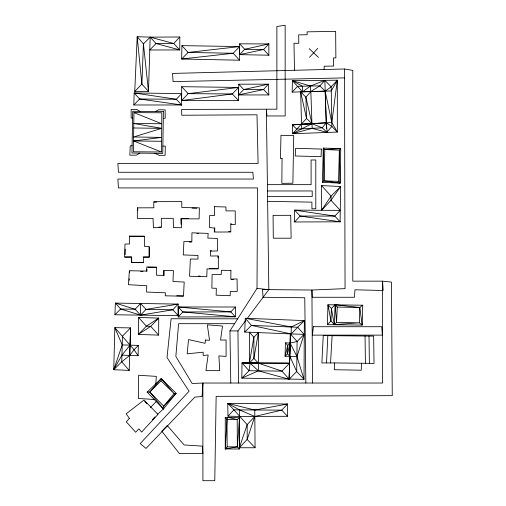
<?xml version="1.0" encoding="UTF-8"?>
<svg xmlns="http://www.w3.org/2000/svg" width="506" height="506" viewBox="0 0 506 506"><rect width="100%" height="100%" fill="white"/><g stroke="black" fill="none" stroke-linecap="round" stroke-linejoin="round"><path stroke-width="0.76" d="M137.758 210.464L137.758 208.257M140.56 315.124L135.108 309.229L115.374 303.1L120.624 309.014L140.56 315.124L146.019 309.394L178.175 304.087L172.78 309.786L140.56 315.124L140.573 303.499L135.108 309.229L120.624 309.014L114.919 314.77L178.251 315.649L178.175 304.087L115.374 303.1L114.919 314.77M244.721 332.044L251.469 325.415L291.329 327.002L304.346 320.595L291.095 333.916L244.721 332.044L245.271 318.261L304.346 320.595L304.011 379.367L241.817 378.121L249.028 370.715L281.937 371.113L289.641 363.169L242.013 362.954L241.817 378.121L258.383 370.841L258.395 332.6L253.885 337.217L249.388 363.15L253.885 358.368L258.395 332.6M321.576 210.275L331.038 196.132L340.639 186.524L331 200.294L321.576 210.275L321.595 185.588L340.639 186.524L340.089 221.805L294.625 221.97L294.543 210.123L340.266 210.376L331 200.294L331.038 196.132L321.595 185.588M181.667 93.61L181.648 104.976L133.843 104.982L134.147 92.959L181.667 93.61L176.284 99.258L139.599 99.005L133.843 104.982M235.423 306.99L235.398 316.8L178.232 316.952L178.194 306.99L235.423 306.99L230.799 311.898L182.887 311.962L178.194 306.99L230.799 311.898L235.398 316.8L182.887 311.962L178.232 316.952M158.663 335.117L158.72 318.116L138.568 317.426L138.309 334.428L158.663 335.117L150.712 326.345L146.417 326.199L138.568 317.426M181.692 86.678L181.648 100.536L238.509 100.536L238.509 87.456L181.692 86.678L188.137 93.654L232.324 93.952L238.509 100.536M239.547 60.208L239.61 46.571L181.92 45.635L181.648 59.006L239.547 60.208L233.19 53.269L188.074 52.434L181.648 59.006L233.19 53.269L239.61 46.571L188.074 52.434L181.92 45.635M239.363 449.005L239.49 417.754L225.259 417.38L225.259 448.923L239.363 449.005L237.358 446.861L237.206 419.556L239.49 417.754L237.358 446.861L225.259 448.923L227.011 419.398L228.079 417.412L237.206 419.556L227.011 419.398L225.259 417.38M230.78 383.029L229.952 330.924L257.004 288.401L257.554 187.928L118.436 187.928L117.879 179.048L253.411 179.048L252.861 172.274L118.436 172.274L117.879 163.394L258.104 163.394L256.997 114.792L181.762 115.248L181.648 109.416L276.877 109.182L276.877 26.47L285.156 25.3L285.156 115.956L266.94 115.963L266.384 109.182L268.819 289.628L247.257 318.464M161.547 151.996L161.831 112.781L133.945 112.61L133.388 151.768L161.547 151.996L133.546 140.953L161.654 137.411L133.597 136.981L161.718 128.353L133.786 123.496L161.756 123.768L133.945 112.61M164.026 275.789L164.058 271.121M179.839 36.995L179.738 49.942L149.776 49.986L156.019 43.541L173.722 43.484L179.839 36.995L150.181 37.14L137.196 36.71L134.741 91.422L148.486 91.371L150.181 37.14L173.722 43.484L179.738 49.942L156.019 43.541L150.181 37.14L143.426 43.883L141.889 84.135L134.741 91.422M287.528 416.299L287.629 404.016L227.763 403.345L227.991 416.166L239.502 416.432L287.528 416.299L281.766 410.138L233.93 409.86L227.763 403.345L254.784 410.05L287.629 404.016L281.766 410.138L254.796 416.444L247.162 424.648L239.338 447.753L255.068 447.753L254.784 410.05M239.661 43.813L239.572 54.635L268.869 55.211L268.844 43.946L239.661 43.813L244.733 49.284L263.607 49.512L268.869 55.211M239.566 409.955L239.338 447.753L247.187 439.436L254.796 416.444L239.566 409.955L227.763 403.345M217.959 257.864L217.978 256.34M340.07 183.121L338.539 181.369L339.355 150.168L324.814 149.517L324.011 180.882L340.07 183.121L340.747 148.606L323.315 148.1L322.423 182.312L340.07 183.121L339.355 150.168L340.747 148.606L324.814 149.517L323.315 148.1L324.011 180.882L322.423 182.312M361.417 363.529L361.271 370.202L334.27 369.715L334.567 362.935L374.042 363.403L373.63 336.117L323.252 335.598L321.873 362.935L334.567 362.935M125.108 254.531L125.229 249.116M138.094 355.731L138.315 345.402L122.212 344.915L114.843 327.654L130.58 327.888L129.201 370.411L113.742 369.715L114.843 327.654L134.065 349.722L138.094 355.731L121.94 355.123L113.742 369.715L121.731 361.784L129.738 355.408L134.065 349.722L138.315 345.402M326.591 132.477L331.866 126.462L331.803 122.528L337.325 80.207L331.253 90.966L292.152 92.117L292.43 80.663L337.325 80.207L337.325 132.079L292.607 133.717L292.335 124.837L331.803 122.528L337.325 132.079L331.866 126.462L326.281 122.737L292.335 124.837L296.668 129.093L322.214 127.822L327.173 132.452L312.202 128.328L292.607 133.717L306.522 118.455L305.909 97.196L310.855 91.58L300.646 91.89L301.677 128.872L292.607 133.717M238.781 84.179L238.509 94.932L268.869 94.932L268.319 84.179L238.781 84.179L243.69 89.556L263.544 89.556L268.869 94.932M129.201 370.411L121.731 361.784L122.471 336.123L130.58 327.888L129.738 355.408M285.435 342.84L285.068 356.23L296.94 356.578L304.011 379.367L296.706 371.512L289.843 356.369L287.516 353.77L287.718 345.465L285.435 342.84L290.128 343.074L297.111 341.531L304.068 334.384L297.724 327.243L291.329 327.002L245.271 318.261L251.469 325.415L291.095 333.916L291.329 327.002M327.414 324.681L327.945 304.757L362.72 305.219L362.169 325.08L327.414 324.681L330.975 320.956L331.398 308.546L335.117 304.757L359.791 307.477L362.72 305.219M359.791 307.477L359.387 322.815L362.169 325.08L359.791 307.477L337.274 307.047L335.117 304.757L334.289 324.618L359.387 322.815L336.566 322.385L334.289 324.618L330.975 320.956L327.945 304.757L331.398 308.546L334.289 324.618M337.274 307.047L336.566 322.385L335.117 304.757M326.541 362.935L327.812 335.642M330.551 362.935L332.119 335.687M129.169 280.343L129.264 278.806M129.656 272.645L129.751 271.108M146.866 271.577L147.006 269.47M155.804 383.807L156.335 376.375L138.65 375.262L138.347 398.437L154.273 399.512M160.99 380.822L174.051 393.516L161.218 378.589L149.839 392.03L163.78 406.204L176.126 393.314L174.051 393.516L163.78 406.204L163.425 408.968L147.138 392.144L149.839 392.03L160.99 380.822L161.218 378.589L176.126 393.314L163.425 408.968L157.657 414.18M113.742 369.715L122.212 344.915M238.509 383.029L237.953 330.924L245.865 320.33M121.94 355.123L130.029 345.181M309.501 57.292L317.781 48.38M225.259 448.923L227.162 446.861L227.011 419.398M337.325 80.207L331.19 86.811L325.181 91.194L310.678 91.586L310.532 86.039L324.852 80.34L331.19 86.811L331.803 122.528L325.181 91.194L324.852 80.34L319.881 85.862L310.678 91.586M294.625 221.97L300.121 216.049L334.789 216.087L340.266 210.376M152.369 419.733L154.988 416.938M292.152 92.117L297.623 86.292L319.881 85.862L325.181 91.194L326.446 127.98M227.991 416.166L233.93 409.86L247.162 424.648L247.187 439.436L255.068 447.753M150.421 407.583L156.234 401.536M147.138 392.144L161.218 378.589M302.487 91.839L310.532 86.039L292.43 80.663L302.487 91.839L302.341 86.203L292.43 80.663M139.871 153.116L136.316 155.171L129.827 155.171L130.232 145.88L132.091 145.671M155.481 111.491L158.732 109.77L165.12 109.878L165.222 118.195L163.293 118.404M301.677 128.872L311.93 123.673L322.214 127.822L326.281 122.737L327.104 131.705M132.597 117.98L131.149 118.088L131.149 109.448L136.721 109.448L139.966 111.352M292.335 124.837L311.93 123.673L310.855 91.58M158.89 227.086L161.034 227.017M210.079 250.78L211.514 250.729M305.858 383.029L304.757 297.743L263.076 297.275L262.525 289.565L311.93 290.033L312.208 297.275L354.44 297.275L354.991 289.799L383.15 290.501L382.593 281.153L382.599 383.029L202.9 383.029L202.9 480.7L214.772 480.7L216.151 396.35L392.258 395.648L391.429 282.089L382.593 281.153L352.783 281.153L352.783 70.397L344.504 68.993L172.533 73.433L173.09 81.611L344.523 77.899M231.078 279.559L233.367 279.502M125.058 256.858L131.674 256.808L131.705 262.38L143.179 262.424M162.875 146.101L165.323 146.095L165.12 155.279L159.339 155.386L154.785 153.312M143.147 256.877L149.074 256.858L149.074 247.042M267.402 184.652L311.101 184.652L311.101 159.978L315.795 159.978L315.795 208.731L311.917 208.782L311.917 202.141L267.63 201.337M267.491 190.964L312.208 190.964L312.208 196.568L267.566 196.568M228.68 231.621L230.224 231.621M130.029 236.53L144.102 236.53M147.879 267.37L155.974 267.37M234.556 323.682L178.612 323.682L175.848 356.395L192.135 383.497L202.9 383.029L202.071 396.584L194.892 397.052L146.038 448.455L140.238 443.547L189.099 391.208L167.018 357.565L171.091 318.748L237.656 318.818M229.952 330.924L237.953 330.924M289.641 363.169L242.013 362.954L249.028 370.715L250.103 363.169L258.383 370.841L289.16 379.234L296.706 371.512L297.111 341.531L290.349 333.884L304.068 334.384L296.94 356.578L290.128 343.074L290.349 333.884L289.16 379.234L281.937 371.113L258.383 363.169L242.013 362.954M227.162 446.861L237.358 446.861M154.21 202.147L156.582 202.147M188.687 218.465L180.895 218.428L181.028 224.266M133.546 140.953L161.623 141.282M133.723 127.974L161.718 128.353M209.528 268.433L217.808 268.541M192.046 208.149L196.707 208.219M176.739 295.757L183.027 295.877M189.111 242.07L191.376 242.121M230.224 223.911L231.792 223.949M140.643 271.406L142.977 271.469M198.586 276.029L200.11 276.074M324.011 180.882L338.539 181.369M196.878 233.462L198.409 233.532M257.004 288.401L268.819 289.628M318.476 57.368L309.16 48.646M311.93 123.673L306.522 118.455L300.646 91.89L305.909 97.196L311.93 123.673L312.202 128.328M258.383 363.169L253.885 358.368L253.885 337.217L249.382 332.233L249.388 363.15M144.716 401.473L146.866 403.775M178.251 315.649L172.78 309.786L146.019 309.394L140.573 303.499M149.839 392.03L163.425 408.968M325.181 91.194L326.459 128.581M294.479 70.283L293.986 43.295L298.799 43.307L298.679 34.882L307.174 34.743L307.072 31.846L335.655 31.372L335.876 57.931L333.498 57.931L333.65 66.077L324.131 66.197L324.137 69.518M369.007 336.073L369.386 363.447M365.06 336.028L365.402 363.491M214.74 227.789L214.772 231.621M312.487 383.029L311.93 290.033L345.054 288.635L344.504 68.993M210.559 251.153L210.559 256.036L218.339 255.922L218.352 268.869L207.068 268.907L206.783 276.719L189.56 276.244L190.351 259.028L197.96 259.078L197.985 255.448L183.267 254.942L183.912 241.482L191.85 241.691L191.945 232.817L208.175 233.392L207.852 238.117L217.314 238.421L217.567 250.938L210.559 251.153M214.531 206.663L214.5 215.537L209.604 215.632L209.528 227.542L214.316 228.067L214.316 232.039L230.787 231.995L230.787 224.405L235.309 224.481L235.195 210.913L225.992 210.869L225.923 206.986L214.531 206.663M137.392 207.852L137.328 218.39L153.046 218.39L153.432 227.738L161.382 227.358L161.319 218.345L173.235 218.314L173.425 227.592L181.477 227.738L181.319 218.826L199.092 218.877L199.37 207.833L181.831 207.536L181.724 201.597L153.767 201.685L153.843 207.789L137.392 207.852M129.568 236.062L129.504 243.962L124.969 244.075L124.653 257.25L131.313 257.263L131.402 262.62L143.54 262.652L143.603 257.282L149.371 257.25L149.34 246.7L144.526 246.428L144.526 236.131L129.568 236.062M230.919 270.425L230.844 279.097L237.061 278.989L237.251 291.412L230.325 291.45L230.135 295.706L216.144 295.181L216.334 288.293L211.887 288.161L212.103 274.619L221.23 274.619L221.381 270.299L230.919 270.425M282.057 158.441L281.848 183.374L292.879 183.216L293.708 135.526L280.969 135.323L280.469 158.441L282.057 158.441M163.748 270.634L163.691 275.334L156.531 275.264L156.512 267.086L146.854 266.883L146.487 271.089L129.384 270.716L128.467 284.688L146.721 285.745L146.607 292.038L165.418 292.81L165.228 295.808L183.507 296.212L184.19 282.038L173.008 281.507L173.394 270.552L163.748 270.634M163.394 111.56L162.761 153.419L131.958 153.014L132.717 111.288L163.394 111.56M290.128 343.074L289.16 379.234L290.128 343.074L287.718 345.465L285.068 356.23L287.516 353.77L290.128 343.074M321.373 149.068L321.063 156.67L295.207 155.981L295.662 148.296L321.373 149.068M205.385 340.038L205.107 343.308L188.548 339.57L187.163 353.827L203.178 352.189L203.178 355.459L208.143 354.991L205.936 370.645L219.737 370.645L218.908 355.927L226.087 356.395L226.087 340.038L220.565 340.038L222.501 326.016L207.315 324.852L209.522 340.272L205.385 340.038M313.315 326.718L312.487 335.13L382.321 335.13L381.771 326.718L313.315 326.718M129.384 418.298L126.317 421.859L135.684 432.244L138.891 428.829L141.629 432.067L157.98 414.408L143.989 400.063L126.165 413.8L129.384 418.298M268.319 84.179L263.544 89.556L238.509 94.932L243.69 89.556L268.319 84.179M268.844 43.946L263.607 49.512L239.572 54.635L244.733 49.284L268.844 43.946M188.137 93.654L181.648 100.536L232.324 93.952L238.509 87.456L188.137 93.654M158.72 318.116L150.712 326.345L138.309 334.428L146.417 326.199L158.72 318.116M167.29 425.559L161.768 431.163L179.44 453.597L202.9 453.597L202.349 446.121L184.127 444.951L167.29 425.559M290.697 215.303L273.082 215.36L273.284 238.206L291.133 238.206L290.697 215.303M181.648 104.976L139.599 99.005L134.147 92.959L176.284 99.258L181.648 104.976M340.089 221.805L300.121 216.049L294.543 210.123L334.789 216.087L340.089 221.805M148.486 91.371L141.889 84.135L137.196 36.71L143.426 43.883L148.486 91.371"/></g></svg>
